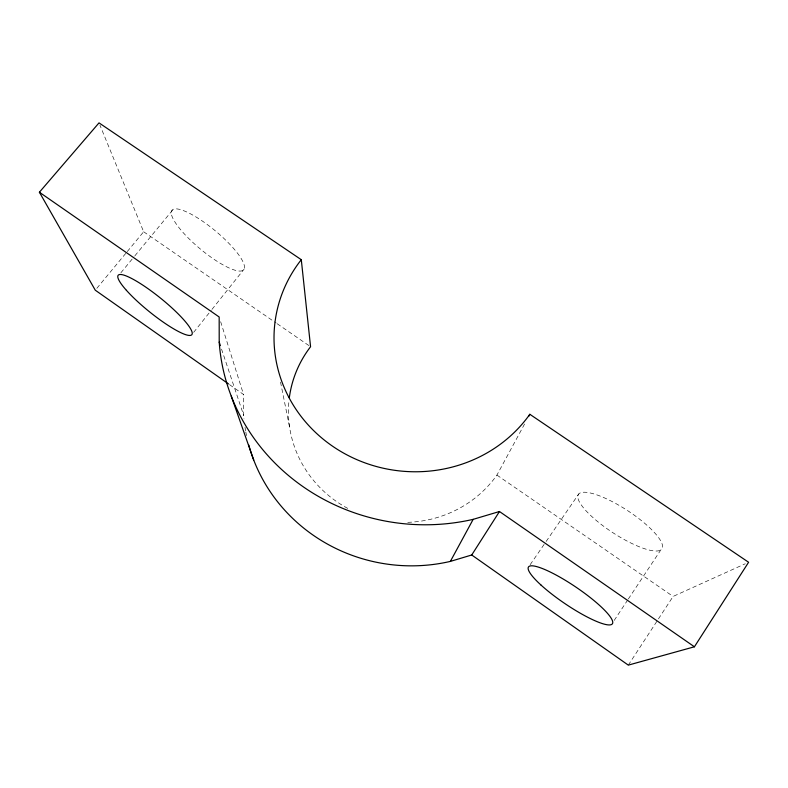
<?xml version="1.0" encoding="UTF-8"?>
<svg xmlns="http://www.w3.org/2000/svg" width="788" height="788" viewBox="0 0 788 788"><rect width="100%" height="100%" fill="white"/><g stroke="black" fill="none" stroke-linecap="round" stroke-linejoin="round"><path stroke-width="0.59" stroke-dasharray="3.94 2.96" d="M407.741 522.336A114.112 109.68 7.7 0 0 496.923 475.085L524.641 423.885M628.302 665.121L673.1 596.437L745.271 563.765M614.167 620.452L627.681 600.023M628.351 598.998L660.777 549.985A49.861 13.268 33.1 0 0 610.611 500.794A49.861 13.268 33.1 0 0 589.227 514.081A49.861 13.268 33.1 0 0 660.777 549.985M530.166 564.7L545.444 542.469M546.143 541.455L578.776 493.958M193.651 332.359L211.223 310.344M211.992 309.379L244.083 269.171M120.879 272.776L134.118 256.721M134.896 255.785L173.311 209.253M96.835 288.319L126.484 252.495M127.272 251.559L143.652 231.761L99.938 125.144M143.652 231.761L276.174 323.041M277.189 323.74L310.57 346.73M496.923 475.085L673.1 596.437M229.515 384.623L243.541 394.493L243.689 415.365A166.337 159.54 8.4 0 0 243.994 418.95M221.536 349.094L243.689 415.365M220.65 321.691L243.541 394.493M280.518 382.052L289.659 427.608M347.754 508.388A114.112 109.68 7.7 0 1 288.92 401.299M246.516 435.626A166.337 159.54 8.4 0 1 245.826 432.07M245.61 430.878A166.337 159.54 8.4 0 1 245.029 427.313M178.433 226.954A46.6 11.771 39.7 0 0 241.463 270.944A46.6 11.771 39.7 0 0 203.688 221.97A46.6 11.771 39.7 0 0 178.433 226.954"/><path stroke-width="1.18" d="M528.679 416.419L529.832 414.291L748.6 562.258L694.415 646.79L628.302 665.121L471.726 554.988L450.362 561.401A166.337 159.54 8.4 0 1 248.781 445.023M450.362 561.401L473.164 519.351L499.474 511.51L694.415 646.79M471.726 554.988L499.474 511.51M228.52 383.923L95.279 290.201L39.4 192.233L99.012 122.879L301.292 259.695A139.722 132.108 6.6 0 0 333.452 446.806A139.722 132.108 6.6 0 0 529.832 414.291M39.4 192.233L219.172 316.993L219.212 342.12L220.374 345.607M231.229 396.078L253.716 460.054M301.292 259.695L310.57 346.73A114.112 109.68 7.7 0 0 289.324 397.773M473.164 519.351A203.619 192.045 7.3 0 1 219.212 342.12M126.395 290.299A47.29 8.776 38.9 0 0 189.967 335.442A47.29 8.776 38.9 0 0 148.824 289.255A47.29 8.776 38.9 0 0 126.395 290.299M540.873 584.932A50.639 9.909 34.1 0 0 611.468 624.529A50.639 9.909 34.1 0 0 559.116 576.688A50.639 9.909 34.1 0 0 540.873 584.932"/></g></svg>
